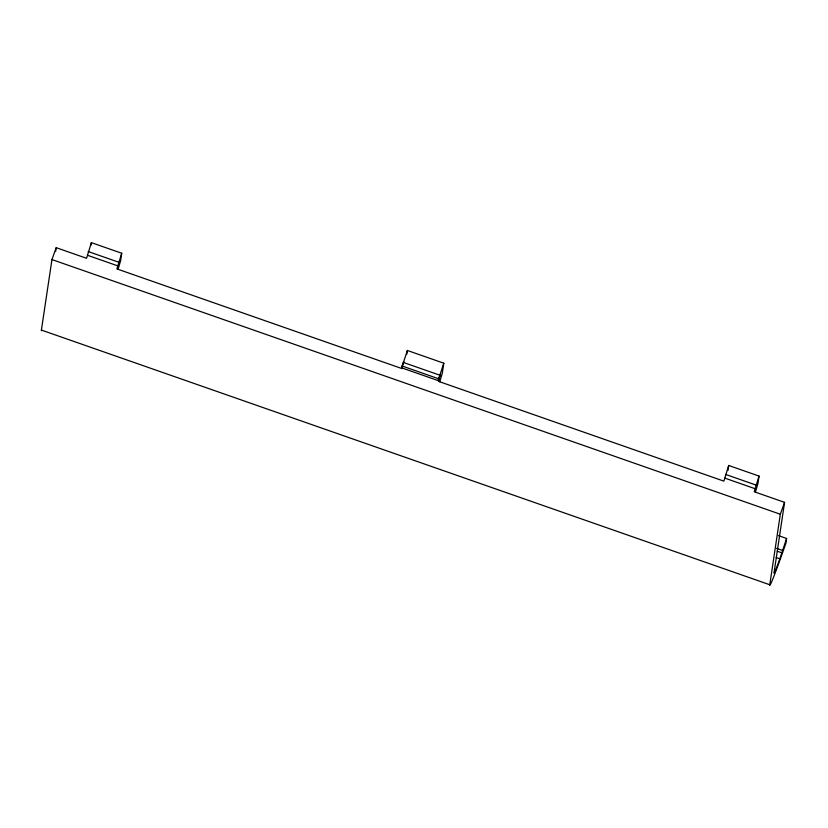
<?xml version="1.0" encoding="UTF-8"?>
<svg xmlns="http://www.w3.org/2000/svg" width="828" height="828" viewBox="0 0 828 828"><rect width="100%" height="100%" fill="white"/><g stroke="black" fill="none" stroke-linecap="round" stroke-linejoin="round"><path stroke-width="1.24" d="M41.514 330.693A32.178 1.211 -70.7 0 1 41.4 330.072L51.957 259.568L56.211 247.686L86.557 258.295L91.38 242.635L121.726 253.244L120.598 260.799L118.093 269.255M55.642 251.464L56.211 247.686M90.997 245.15L91.38 242.635M402.18 368.657L116.903 268.903L121.726 253.244M755.415 492.101L757.92 483.635L759.048 476.09L728.702 465.471L723.879 481.14L438.602 381.387L440.227 374.639L438.105 380.58L401.683 367.849L407.376 350.472L443.798 363.202L442.287 373.283L439.782 381.739M406.817 354.249L407.376 350.472M438.105 380.58L443.798 363.202M727.947 470.511L728.702 465.471M778.434 535.612L786.6 538.469L779.841 558.817A19.303 0.724 -70.7 0 1 774.025 572.862L784.571 502.358L754.225 491.749L759.048 476.09M41.4 330.072L769.771 584.754L780.318 514.24L784.571 502.358M786.6 538.469L785.844 543.51L779.458 561.332A32.178 1.211 -70.7 0 1 769.771 584.754M401.683 367.849L403.816 361.908M88.182 251.546L118.539 262.155M725.504 474.392L755.86 485.001M403.122 362.353L439.544 375.094M87.623 255.324L117.969 265.933M724.945 478.16L755.291 488.779M401.963 365.955L438.385 378.696M51.957 259.568L780.318 514.24M776.509 548.312L782.346 550.351M777.295 551.241L781.963 552.876M776.188 557.534L779.841 558.817"/></g></svg>
